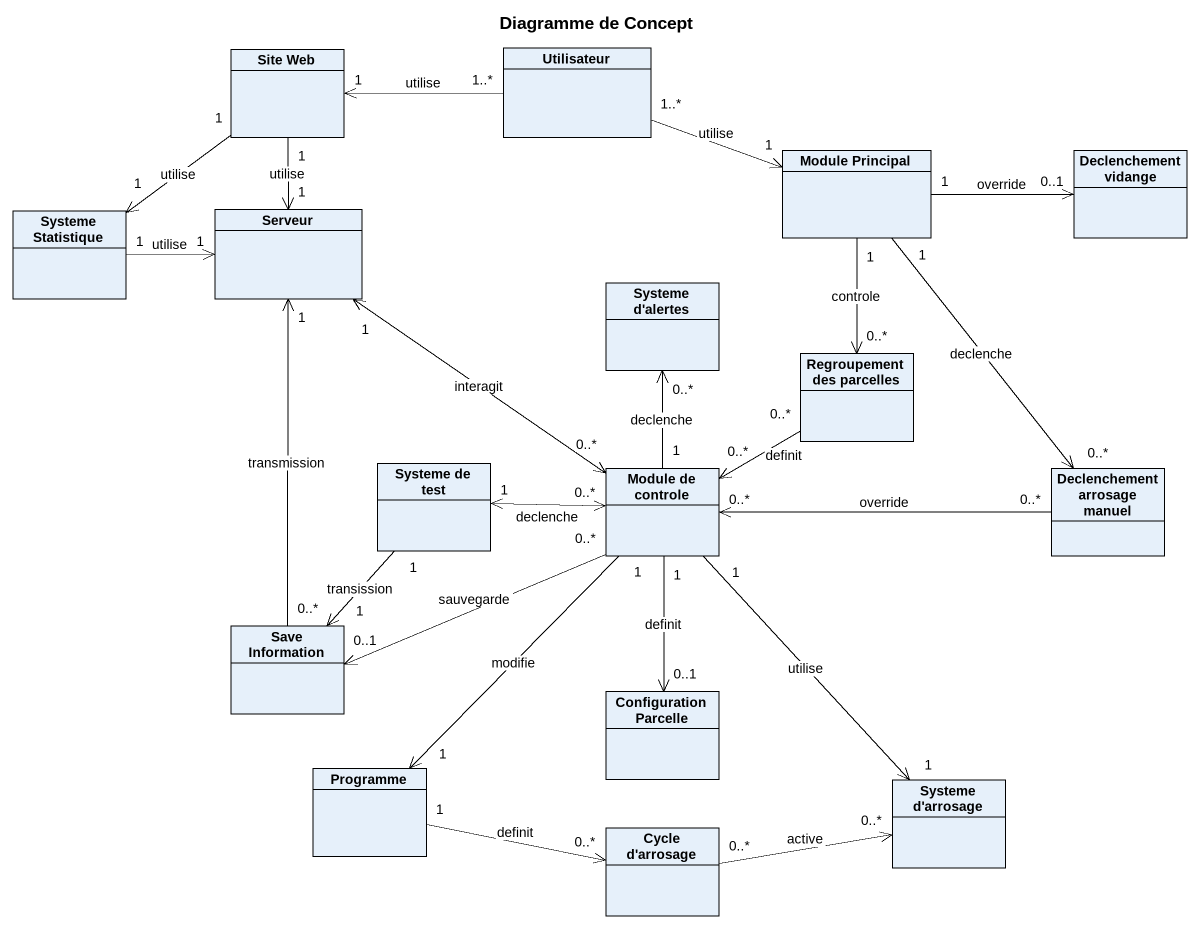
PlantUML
@startuml
title Diagramme de Concept
hide circle
hide empty members
class "Site Web" as Site_Web
class Utilisateur
class "Module Principal" as Module_Principal
class "Declenchement vidange" as Declenchement_vidange
class "Systeme Statistique" as Systeme_Statistique
class Serveur
class "Systeme d'alertes" as Systeme_d_alertes
class "Regroupement des parcelles" as Regroupement_des_parcelles
class "Systeme de test" as Systeme_de_test
class "Module de controle" as Module_de_controle
class "Declenchement arrosage manuel" as Declenchement_arrosage
class "Save Information" as Save_Information
class "Configuration Parcelle" as Configuration_Parcelle
class Programme
class "Systeme d'arrosage" as Systeme_d_arrosage
class "Cycle d'arrosage" as Cycle_d_arrosage
Site_Web "1" <-right- "1..*" Utilisateur : utilise
Site_Web "1" --> "1" Serveur : utilise
Utilisateur "1..*" -right-> "1" Module_Principal : utilise
Module_Principal "1" -right-> "0..1" Declenchement_vidange : override
Module_Principal "1" --> "0..*" Regroupement_des_parcelles : controle
Module_Principal "1" --> "0..*" Declenchement_arrosage : declenche
Systeme_Statistique "1" <-up- "1" Site_Web : utilise
Systeme_Statistique "1" -right-> "1" Serveur : utilise
Systeme_d_alertes "0..*" <-- "1" Module_de_controle : declenche
Regroupement_des_parcelles "0..*" -left-> "0..*" Module_de_controle : definit
Systeme_de_test "1" <-right-> "0..*" Module_de_controle : declenche
Systeme_de_test "1" --> "1" Save_Information : transission
Module_de_controle "0..*" <-up-> "1" Serveur : interagit
Module_de_controle "1" --> "0..1" Configuration_Parcelle : definit
Module_de_controle "1" --> "1" Programme : modifie
Module_de_controle "1" --> "1" Systeme_d_arrosage : utilise
Declenchement_arrosage "0..*" -left-> "0..*" Module_de_controle : override
Save_Information "0..*" -up-> "1" Serveur : transmission
Save_Information "0..1" <-right- "0..*" Module_de_controle : sauvegarde
Programme "1" -right-> "0..*" Cycle_d_arrosage : definit
Systeme_d_arrosage "0..*" <-left- "0..*" Cycle_d_arrosage : active
@enduml
